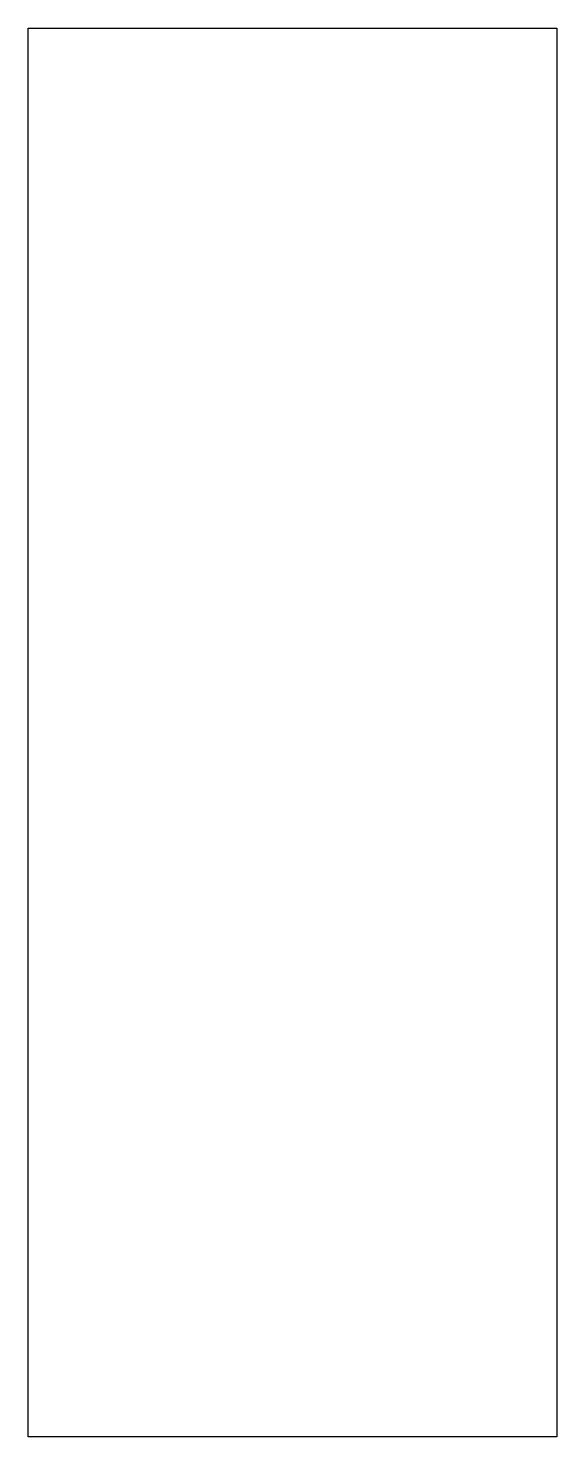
# Model space of a CAD drawing. Header units: metres. Extents: x -0.3 to 0.3, y -0.8 to 0.8.
import ezdxf

# ---------------------------------------------------------------- set-up
doc = ezdxf.new("R2010")
doc.units = ezdxf.units.M
doc.layers.add('PREF', color=72, linetype='Continuous')

msp = doc.modelspace()

# ---------------------------------------------------------------- linework, layer by layer
at = {"layer": 'PREF'}
msp.add_lwpolyline([(-0.3, -0.8), (-0.3, 0.8), (0.3, 0.8), (0.3, -0.8)], close=True, dxfattribs=at)

doc.saveas('drawing.dxf')
